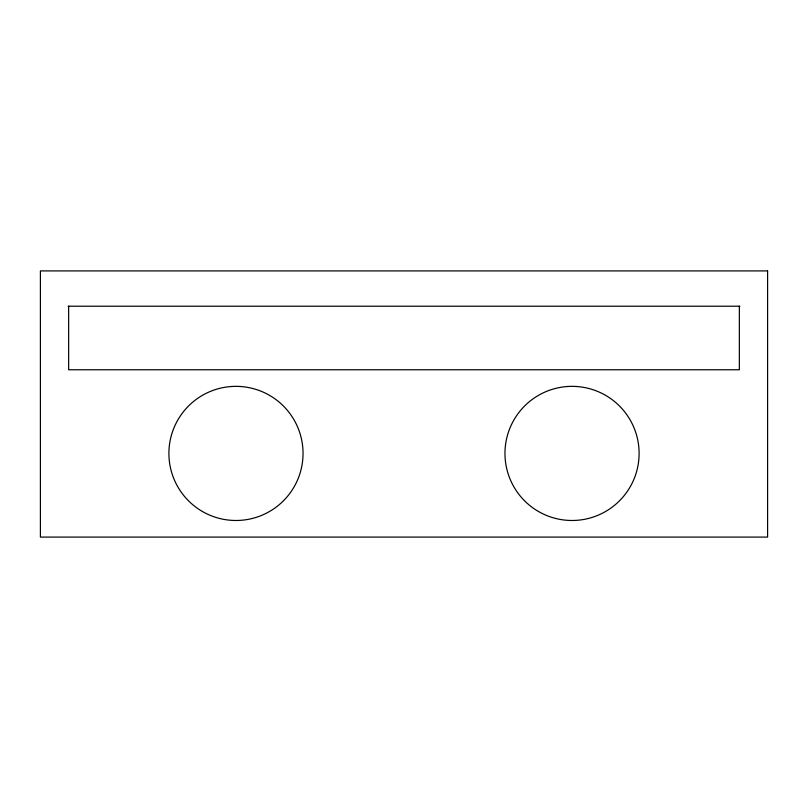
<?xml version="1.0" encoding="UTF-8"?>
<svg xmlns="http://www.w3.org/2000/svg" width="808" height="808" viewBox="0 0 808 808"><rect width="100%" height="100%" fill="white"/><g stroke="black" fill="none" stroke-linecap="round" stroke-linejoin="round"><path stroke-width="1.21" d="M68.175 306.212L739.825 306.212M739.36 306.212L739.36 369.761L68.64 369.761L68.64 306.212M767.6 270.912L40.4 270.912L40.4 537.088L767.6 537.088L767.6 270.912M202.434 511.504A67.074 67.074 0 0 0 303.04 453.419A67.074 67.074 0 0 0 202.434 395.334A67.074 67.074 0 0 0 202.434 511.504M538.502 511.504A67.074 67.074 0 0 0 639.108 453.419A67.074 67.074 0 0 0 538.502 395.334A67.074 67.074 0 0 0 538.502 511.504"/></g></svg>
